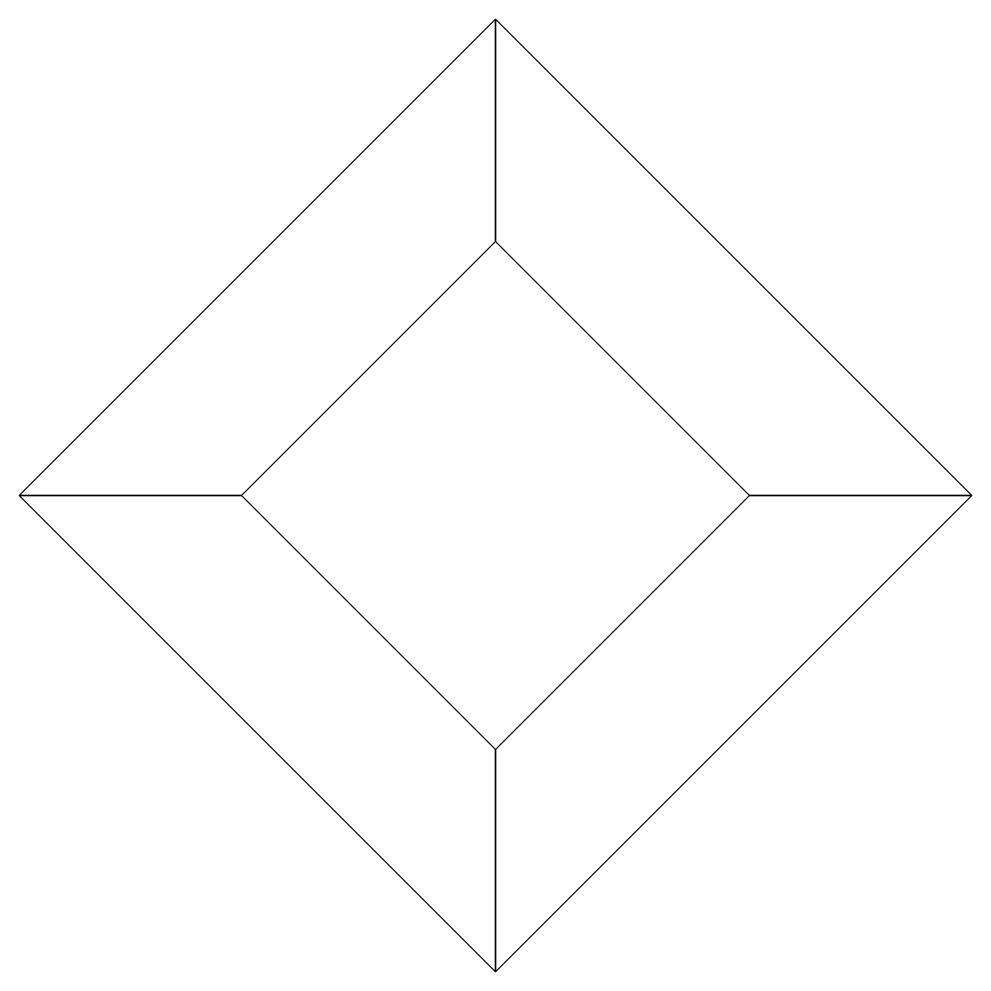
# Model space of a CAD drawing. Header units: feet. Extents: x -6.2 to 36.2, y -6.2 to 36.2.
import ezdxf

# ---------------------------------------------------------------- set-up
doc = ezdxf.new("R2010")
doc.units = ezdxf.units.FT
doc.header["$MEASUREMENT"] = 0
doc.layers.add('Layer 05', color=7, linetype='Continuous', true_color=0xffffff)

msp = doc.modelspace()

# ---------------------------------------------------------------- linework, layer by layer
at = {"layer": 'Layer 05'}
for points in [[(15, 36.213), (-6.213, 15), (3.686, 15), (15, 26.314)], [(36.213, 15), (15, 36.213), (15, 26.314), (26.314, 15)], [(15, 3.686), (26.314, 15), (15, 26.314), (3.686, 15)], [(-6.213, 15), (15, -6.213), (15, 3.686), (3.686, 15)], [(15, -6.213), (36.213, 15), (26.314, 15), (15, 3.686)]]:
    msp.add_lwpolyline(points, close=True, dxfattribs=at)

doc.saveas('drawing.dxf')
